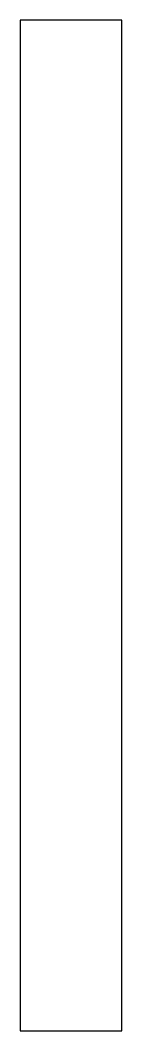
# Model space of a CAD drawing. Extents: x 0 to 20, y 0 to 200.
import ezdxf

# ---------------------------------------------------------------- set-up
doc = ezdxf.new("R2010")
doc.units = 0
doc.layers.add('Phu_kien_Khoa', color=1, linetype='CONTINUOUS')

msp = doc.modelspace()

# ---------------------------------------------------------------- linework, layer by layer
at = {"layer": 'Phu_kien_Khoa'}
for p, q in [((20, 200), (0, 200)), ((0, 200), (0, 0)), ((20, 0), (20, 200)), ((0, 0), (20, 0))]:
    msp.add_line(p, q, dxfattribs=at)

doc.saveas('drawing.dxf')
